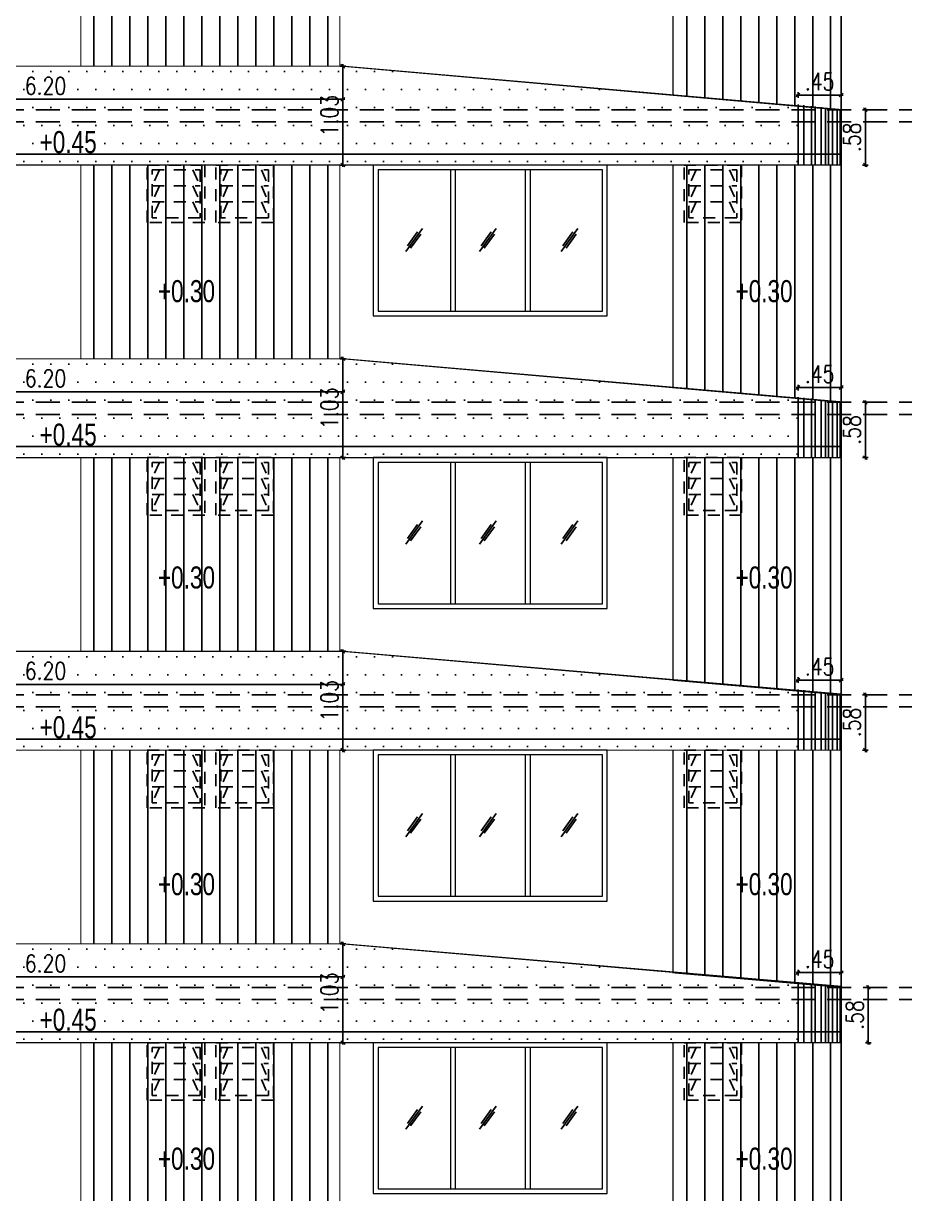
# Model space of a CAD drawing. Header units: inches. Extents: x 14235 to 14499, y 0 to 2549.
# Drawn here: x 14384.69 to 14393.88, y 2422.3 to 2434.5 of the extents above; entities that cross this region are included whole.
import ezdxf
from ezdxf.enums import TextEntityAlignment as Align

# ---------------------------------------------------------------- set-up
doc = ezdxf.new("R2010")
doc.units = ezdxf.units.IN
doc.header["$LTSCALE"] = 0.25
doc.header["$MEASUREMENT"] = 0
doc.header["$PDMODE"] = 35
doc.linetypes.add('1', pattern=[0])
doc.linetypes.add('DASHEDX2', pattern=[1.5, 1, -0.5])
for name, color, linetype in [('ELE.PROJ.', 1, 'Continuous'), ('GLASS WINDOW', 251, '1'), ('hatch', 251, 'Continuous'), ('proj-internal', 1, 'DASHEDX2'), ('wall', 7, 'Continuous'), ('WORK TEX', 6, 'Continuous'), ('WORKING DIM', 7, 'Continuous')]:
    doc.layers.add(name, color=color, linetype=linetype)
doc.layers.add('WINDOW', color=106, linetype='Continuous', lineweight=13)
doc.styles.add('ARL', font='swisscl_0.ttf')
doc.styles.add('romans', font='romans.shx', dxfattribs={"width": 0.8})
doc.dimstyles.new('121', dxfattribs={"dimscale": 0.1, "dimtxt": 1.8, "dimasz": 0.2, "dimexe": 0.03125, "dimexo": 0.25, "dimgap": 0.5, "dimtad": 1, "dimzin": 4, "dimdsep": 46, "dimtxsty": 'romans', "dimblk1": 'MINITICK', "dimblk2": 'MINITICK', "dimsah": 1, "dimcen": 1, "dimse1": 1, "dimse2": 1, "dimclrd": 252, "dimclre": 256, "dimclrt": 7, "dimadec": 3, "dimazin": 0, "dimtfac": 0.8, "dimtix": 1, "dimtmove": 2, "dimatfit": 3, "dimfxl": 0, "dimtolj": 1, "dimtzin": 3, "dimarcsym": 0})

# ---------------------------------------------------------------- blocks, each defined once
blk = doc.blocks.new('MINITICK')
at = {"color": 7}
for p, q in [((1, 1), (-1, -1)), ((-1, 0), (1, 0)), ((0, -1.5), (0, 1.5))]:
    blk.add_line(p, q, dxfattribs=at)
blk = doc.blocks.new('*D1293')
at = {"layer": 'Defpoints', "color": 0, "transparency": 16777216}
for p in [(14381.82043203627, 2424.906444487542), (14388.02043203627, 2424.906444487542), (14388.02043203627, 2424.561385854352)]:
    blk.add_point(p, dxfattribs=at)
at = {"layer": 'WORKING DIM', "color": 252, "lineweight": -2, "transparency": 16777216}
blk.add_line((14381.84043203627, 2424.561385854352), (14388.00043203627, 2424.561385854352), dxfattribs=at)
at = {"layer": 'WORKING DIM', "color": 252, "lineweight": -2, "transparency": 16777216, "xscale": 0.02, "yscale": 0.02, "zscale": 0.02, "rotation": 180}
blk.add_blockref('MINITICK', (14381.82043203627, 2424.561385854352), dxfattribs=at)
at = {"layer": 'WORKING DIM', "color": 252, "lineweight": -2, "transparency": 16777216, "xscale": 0.02, "yscale": 0.02, "zscale": 0.02}
blk.add_blockref('MINITICK', (14388.02043203627, 2424.561385854352), dxfattribs=at)
at = {"layer": 'WORKING DIM', "color": 7, "transparency": 16777216, "insert": (14384.92043203627, 2424.701385854352), "char_height": 0.18, "attachment_point": 5, "style": 'romans'}
blk.add_mtext('\\A1;6.20', dxfattribs=at)
blk = doc.blocks.new('*D1296')
at = {"layer": 'Defpoints', "color": 0, "transparency": 16777216}
for p in [(14388.02043203627, 2424.906444487542), (14388.02043203627, 2423.875732442009), (14388.02043203627, 2423.875732442009)]:
    blk.add_point(p, dxfattribs=at)
at = {"layer": 'WORKING DIM', "color": 252, "lineweight": -2, "transparency": 16777216}
blk.add_line((14388.02043203627, 2424.886444487542), (14388.02043203627, 2423.895732442009), dxfattribs=at)
at = {"layer": 'WORKING DIM', "color": 252, "lineweight": -2, "transparency": 16777216, "xscale": 0.02, "yscale": 0.02, "zscale": 0.02}
for p, rotation in [((14388.02043203627, 2424.906444487542), 90), ((14388.02043203627, 2423.875732442009), 270)]:
    blk.add_blockref('MINITICK', p, dxfattribs=dict(at, rotation=rotation))
at = {"layer": 'WORKING DIM', "color": 7, "transparency": 16777216, "insert": (14387.88043203627, 2424.391088464778), "char_height": 0.18, "attachment_point": 5, "rotation": 90, "style": 'romans'}
blk.add_mtext('\\A1;1.03', dxfattribs=at)
blk = doc.blocks.new('*D1297')
at = {"layer": 'Defpoints', "color": 0, "transparency": 16777216}
for p in [(14393.21524910649, 2424.45276496232), (14393.2152491066, 2423.875732442009), (14393.49753053394, 2423.875732442009)]:
    blk.add_point(p, dxfattribs=at)
at = {"layer": 'WORKING DIM', "color": 252, "lineweight": -2, "transparency": 16777216}
blk.add_line((14393.49753053394, 2424.43276496232), (14393.49753053394, 2423.895732442009), dxfattribs=at)
at = {"layer": 'WORKING DIM', "color": 252, "lineweight": -2, "transparency": 16777216, "xscale": 0.02, "yscale": 0.02, "zscale": 0.02}
for p, rotation in [((14393.49753053394, 2424.45276496232), 90), ((14393.49753053394, 2423.875732442009), 270)]:
    blk.add_blockref('MINITICK', p, dxfattribs=dict(at, rotation=rotation))
at = {"layer": 'WORKING DIM', "color": 7, "transparency": 16777216, "insert": (14393.35753053395, 2424.164248702167), "char_height": 0.18, "attachment_point": 5, "rotation": 90, "style": 'romans'}
blk.add_mtext('\\A1;.58', dxfattribs=at)
blk = doc.blocks.new('*D1288')
at = {"layer": 'Defpoints', "color": 0, "transparency": 16777216}
for p in [(14393.21524910649, 2424.605912536689), (14392.76524910653, 2424.021313026552), (14393.21524910649, 2424.021313026552)]:
    blk.add_point(p, dxfattribs=at)
at = {"layer": 'WORKING DIM', "color": 252, "lineweight": -2, "transparency": 16777216}
blk.add_line((14392.78524910654, 2424.605912536689), (14393.19524910649, 2424.605912536689), dxfattribs=at)
at = {"layer": 'WORKING DIM', "color": 252, "lineweight": -2, "transparency": 16777216, "xscale": 0.02, "yscale": 0.02, "zscale": 0.02, "rotation": 180}
blk.add_blockref('MINITICK', (14392.76524910653, 2424.605912536689), dxfattribs=at)
at = {"layer": 'WORKING DIM', "color": 252, "lineweight": -2, "transparency": 16777216, "xscale": 0.02, "yscale": 0.02, "zscale": 0.02}
blk.add_blockref('MINITICK', (14393.21524910649, 2424.605912536689), dxfattribs=at)
at = {"layer": 'WORKING DIM', "color": 7, "transparency": 16777216, "insert": (14392.99024910651, 2424.745912536689), "char_height": 0.18, "attachment_point": 5, "style": 'romans'}
blk.add_mtext('\\A1;.45', dxfattribs=at)
blk = doc.blocks.new('*D1305')
at = {"layer": 'Defpoints', "color": 0, "transparency": 16777216}
for p in [(14381.82043203627, 2427.95641196723), (14388.02043203627, 2427.95641196723), (14388.02043203627, 2427.611353334041)]:
    blk.add_point(p, dxfattribs=at)
at = {"layer": 'WORKING DIM', "color": 252, "lineweight": -2, "transparency": 16777216}
blk.add_line((14381.84043203627, 2427.611353334041), (14388.00043203627, 2427.611353334041), dxfattribs=at)
at = {"layer": 'WORKING DIM', "color": 252, "lineweight": -2, "transparency": 16777216, "xscale": 0.02, "yscale": 0.02, "zscale": 0.02, "rotation": 180}
blk.add_blockref('MINITICK', (14381.82043203627, 2427.611353334041), dxfattribs=at)
at = {"layer": 'WORKING DIM', "color": 252, "lineweight": -2, "transparency": 16777216, "xscale": 0.02, "yscale": 0.02, "zscale": 0.02}
blk.add_blockref('MINITICK', (14388.02043203627, 2427.611353334041), dxfattribs=at)
at = {"layer": 'WORKING DIM', "color": 7, "transparency": 16777216, "insert": (14384.92043203627, 2427.751353334041), "char_height": 0.18, "attachment_point": 5, "style": 'romans'}
blk.add_mtext('\\A1;6.20', dxfattribs=at)
blk = doc.blocks.new('*D1308')
at = {"layer": 'Defpoints', "color": 0, "transparency": 16777216}
for p in [(14388.02043203627, 2427.95641196723), (14388.02043203627, 2426.925699921698), (14388.02043203627, 2426.925699921698)]:
    blk.add_point(p, dxfattribs=at)
at = {"layer": 'WORKING DIM', "color": 252, "lineweight": -2, "transparency": 16777216}
blk.add_line((14388.02043203627, 2427.93641196723), (14388.02043203627, 2426.945699921698), dxfattribs=at)
at = {"layer": 'WORKING DIM', "color": 252, "lineweight": -2, "transparency": 16777216, "xscale": 0.02, "yscale": 0.02, "zscale": 0.02}
for p, rotation in [((14388.02043203627, 2427.95641196723), 90), ((14388.02043203627, 2426.925699921698), 270)]:
    blk.add_blockref('MINITICK', p, dxfattribs=dict(at, rotation=rotation))
at = {"layer": 'WORKING DIM', "color": 7, "transparency": 16777216, "insert": (14387.88043203627, 2427.441055944466), "char_height": 0.18, "attachment_point": 5, "rotation": 90, "style": 'romans'}
blk.add_mtext('\\A1;1.03', dxfattribs=at)
blk = doc.blocks.new('*D1309')
at = {"layer": 'Defpoints', "color": 0, "transparency": 16777216}
for p in [(14393.21524910649, 2427.502732442008), (14393.2152491066, 2426.925699921698), (14393.46753053394, 2426.925699921698)]:
    blk.add_point(p, dxfattribs=at)
at = {"layer": 'WORKING DIM', "color": 252, "lineweight": -2, "transparency": 16777216}
blk.add_line((14393.46753053394, 2427.482732442008), (14393.46753053394, 2426.945699921698), dxfattribs=at)
at = {"layer": 'WORKING DIM', "color": 252, "lineweight": -2, "transparency": 16777216, "xscale": 0.02, "yscale": 0.02, "zscale": 0.02}
for p, rotation in [((14393.46753053394, 2427.502732442008), 90), ((14393.46753053394, 2426.925699921698), 270)]:
    blk.add_blockref('MINITICK', p, dxfattribs=dict(at, rotation=rotation))
at = {"layer": 'WORKING DIM', "color": 7, "transparency": 16777216, "insert": (14393.32753053394, 2427.214216181855), "char_height": 0.18, "attachment_point": 5, "rotation": 90, "style": 'romans'}
blk.add_mtext('\\A1;.58', dxfattribs=at)
blk = doc.blocks.new('*D1300')
at = {"layer": 'Defpoints', "color": 0, "transparency": 16777216}
for p in [(14393.21524910649, 2427.655880016377), (14392.76524910653, 2427.07128050624), (14393.21524910649, 2427.07128050624)]:
    blk.add_point(p, dxfattribs=at)
at = {"layer": 'WORKING DIM', "color": 252, "lineweight": -2, "transparency": 16777216}
blk.add_line((14392.78524910654, 2427.655880016377), (14393.19524910649, 2427.655880016377), dxfattribs=at)
at = {"layer": 'WORKING DIM', "color": 252, "lineweight": -2, "transparency": 16777216, "xscale": 0.02, "yscale": 0.02, "zscale": 0.02, "rotation": 180}
blk.add_blockref('MINITICK', (14392.76524910653, 2427.655880016377), dxfattribs=at)
at = {"layer": 'WORKING DIM', "color": 252, "lineweight": -2, "transparency": 16777216, "xscale": 0.02, "yscale": 0.02, "zscale": 0.02}
blk.add_blockref('MINITICK', (14393.21524910649, 2427.655880016377), dxfattribs=at)
at = {"layer": 'WORKING DIM', "color": 7, "transparency": 16777216, "insert": (14392.99024910651, 2427.795880016377), "char_height": 0.18, "attachment_point": 5, "style": 'romans'}
blk.add_mtext('\\A1;.45', dxfattribs=at)
blk = doc.blocks.new('*D1317')
at = {"layer": 'Defpoints', "color": 0, "transparency": 16777216}
for p in [(14381.82043203627, 2431.00641196723), (14388.02043203627, 2431.00641196723), (14388.02043203627, 2430.66135333404)]:
    blk.add_point(p, dxfattribs=at)
at = {"layer": 'WORKING DIM', "color": 252, "lineweight": -2, "transparency": 16777216}
blk.add_line((14381.84043203627, 2430.66135333404), (14388.00043203627, 2430.66135333404), dxfattribs=at)
at = {"layer": 'WORKING DIM', "color": 252, "lineweight": -2, "transparency": 16777216, "xscale": 0.02, "yscale": 0.02, "zscale": 0.02, "rotation": 180}
blk.add_blockref('MINITICK', (14381.82043203627, 2430.66135333404), dxfattribs=at)
at = {"layer": 'WORKING DIM', "color": 252, "lineweight": -2, "transparency": 16777216, "xscale": 0.02, "yscale": 0.02, "zscale": 0.02}
blk.add_blockref('MINITICK', (14388.02043203627, 2430.66135333404), dxfattribs=at)
at = {"layer": 'WORKING DIM', "color": 7, "transparency": 16777216, "insert": (14384.92043203627, 2430.80135333404), "char_height": 0.18, "attachment_point": 5, "style": 'romans'}
blk.add_mtext('\\A1;6.20', dxfattribs=at)
blk = doc.blocks.new('*D1320')
at = {"layer": 'Defpoints', "color": 0, "transparency": 16777216}
for p in [(14388.02043203627, 2431.00641196723), (14388.02043203627, 2429.975699921697), (14388.02043203627, 2429.975699921697)]:
    blk.add_point(p, dxfattribs=at)
at = {"layer": 'WORKING DIM', "color": 252, "lineweight": -2, "transparency": 16777216}
blk.add_line((14388.02043203627, 2430.98641196723), (14388.02043203627, 2429.995699921697), dxfattribs=at)
at = {"layer": 'WORKING DIM', "color": 252, "lineweight": -2, "transparency": 16777216, "xscale": 0.02, "yscale": 0.02, "zscale": 0.02}
for p, rotation in [((14388.02043203627, 2431.00641196723), 90), ((14388.02043203627, 2429.975699921697), 270)]:
    blk.add_blockref('MINITICK', p, dxfattribs=dict(at, rotation=rotation))
at = {"layer": 'WORKING DIM', "color": 7, "transparency": 16777216, "insert": (14387.88043203627, 2430.491055944466), "char_height": 0.18, "attachment_point": 5, "rotation": 90, "style": 'romans'}
blk.add_mtext('\\A1;1.03', dxfattribs=at)
blk = doc.blocks.new('*D1321')
at = {"layer": 'Defpoints', "color": 0, "transparency": 16777216}
for p in [(14393.21524910649, 2430.552732442007), (14393.2152491066, 2429.975699921697), (14393.46753053394, 2429.975699921697)]:
    blk.add_point(p, dxfattribs=at)
at = {"layer": 'WORKING DIM', "color": 252, "lineweight": -2, "transparency": 16777216}
blk.add_line((14393.46753053394, 2430.532732442007), (14393.46753053394, 2429.995699921697), dxfattribs=at)
at = {"layer": 'WORKING DIM', "color": 252, "lineweight": -2, "transparency": 16777216, "xscale": 0.02, "yscale": 0.02, "zscale": 0.02}
for p, rotation in [((14393.46753053394, 2430.552732442007), 90), ((14393.46753053394, 2429.975699921697), 270)]:
    blk.add_blockref('MINITICK', p, dxfattribs=dict(at, rotation=rotation))
at = {"layer": 'WORKING DIM', "color": 7, "transparency": 16777216, "insert": (14393.32753053394, 2430.264216181854), "char_height": 0.18, "attachment_point": 5, "rotation": 90, "style": 'romans'}
blk.add_mtext('\\A1;.58', dxfattribs=at)
blk = doc.blocks.new('*D1312')
at = {"layer": 'Defpoints', "color": 0, "transparency": 16777216}
for p in [(14393.21524910649, 2430.705880016376), (14392.76524910653, 2430.121280506239), (14393.21524910649, 2430.121280506239)]:
    blk.add_point(p, dxfattribs=at)
at = {"layer": 'WORKING DIM', "color": 252, "lineweight": -2, "transparency": 16777216}
blk.add_line((14392.78524910654, 2430.705880016376), (14393.19524910649, 2430.705880016376), dxfattribs=at)
at = {"layer": 'WORKING DIM', "color": 252, "lineweight": -2, "transparency": 16777216, "xscale": 0.02, "yscale": 0.02, "zscale": 0.02, "rotation": 180}
blk.add_blockref('MINITICK', (14392.76524910653, 2430.705880016376), dxfattribs=at)
at = {"layer": 'WORKING DIM', "color": 252, "lineweight": -2, "transparency": 16777216, "xscale": 0.02, "yscale": 0.02, "zscale": 0.02}
blk.add_blockref('MINITICK', (14393.21524910649, 2430.705880016376), dxfattribs=at)
at = {"layer": 'WORKING DIM', "color": 7, "transparency": 16777216, "insert": (14392.99024910651, 2430.845880016376), "char_height": 0.18, "attachment_point": 5, "style": 'romans'}
blk.add_mtext('\\A1;.45', dxfattribs=at)
blk = doc.blocks.new('*D1329')
at = {"layer": 'Defpoints', "color": 0, "transparency": 16777216}
for p in [(14381.82043203627, 2434.056411967229), (14388.02043203627, 2434.056411967229), (14388.02043203627, 2433.711353334039)]:
    blk.add_point(p, dxfattribs=at)
at = {"layer": 'WORKING DIM', "color": 252, "lineweight": -2, "transparency": 16777216}
blk.add_line((14381.84043203627, 2433.711353334039), (14388.00043203627, 2433.711353334039), dxfattribs=at)
at = {"layer": 'WORKING DIM', "color": 252, "lineweight": -2, "transparency": 16777216, "xscale": 0.02, "yscale": 0.02, "zscale": 0.02, "rotation": 180}
blk.add_blockref('MINITICK', (14381.82043203627, 2433.711353334039), dxfattribs=at)
at = {"layer": 'WORKING DIM', "color": 252, "lineweight": -2, "transparency": 16777216, "xscale": 0.02, "yscale": 0.02, "zscale": 0.02}
blk.add_blockref('MINITICK', (14388.02043203627, 2433.711353334039), dxfattribs=at)
at = {"layer": 'WORKING DIM', "color": 7, "transparency": 16777216, "insert": (14384.92043203627, 2433.851353334039), "char_height": 0.18, "attachment_point": 5, "style": 'romans'}
blk.add_mtext('\\A1;6.20', dxfattribs=at)
blk = doc.blocks.new('*D1332')
at = {"layer": 'Defpoints', "color": 0, "transparency": 16777216}
for p in [(14388.02043203627, 2434.056411967229), (14388.02043203627, 2433.025699921696), (14388.02043203627, 2433.025699921696)]:
    blk.add_point(p, dxfattribs=at)
at = {"layer": 'WORKING DIM', "color": 252, "lineweight": -2, "transparency": 16777216}
blk.add_line((14388.02043203627, 2434.036411967229), (14388.02043203627, 2433.045699921696), dxfattribs=at)
at = {"layer": 'WORKING DIM', "color": 252, "lineweight": -2, "transparency": 16777216, "xscale": 0.02, "yscale": 0.02, "zscale": 0.02}
for p, rotation in [((14388.02043203627, 2434.056411967229), 90), ((14388.02043203627, 2433.025699921696), 270)]:
    blk.add_blockref('MINITICK', p, dxfattribs=dict(at, rotation=rotation))
at = {"layer": 'WORKING DIM', "color": 7, "transparency": 16777216, "insert": (14387.88043203627, 2433.541055944465), "char_height": 0.18, "attachment_point": 5, "rotation": 90, "style": 'romans'}
blk.add_mtext('\\A1;1.03', dxfattribs=at)
blk = doc.blocks.new('*D1333')
at = {"layer": 'Defpoints', "color": 0, "transparency": 16777216}
for p in [(14393.21524910649, 2433.602732442007), (14393.2152491066, 2433.025699921696), (14393.46753053394, 2433.025699921696)]:
    blk.add_point(p, dxfattribs=at)
at = {"layer": 'WORKING DIM', "color": 252, "lineweight": -2, "transparency": 16777216}
blk.add_line((14393.46753053394, 2433.582732442007), (14393.46753053394, 2433.045699921696), dxfattribs=at)
at = {"layer": 'WORKING DIM', "color": 252, "lineweight": -2, "transparency": 16777216, "xscale": 0.02, "yscale": 0.02, "zscale": 0.02}
for p, rotation in [((14393.46753053394, 2433.602732442007), 90), ((14393.46753053394, 2433.025699921696), 270)]:
    blk.add_blockref('MINITICK', p, dxfattribs=dict(at, rotation=rotation))
at = {"layer": 'WORKING DIM', "color": 7, "transparency": 16777216, "insert": (14393.32753053394, 2433.314216181854), "char_height": 0.18, "attachment_point": 5, "rotation": 90, "style": 'romans'}
blk.add_mtext('\\A1;.58', dxfattribs=at)
blk = doc.blocks.new('*D1324')
at = {"layer": 'Defpoints', "color": 0, "transparency": 16777216}
for p in [(14393.21524910649, 2433.755880016376), (14392.76524910653, 2433.171280506238), (14393.21524910649, 2433.171280506238)]:
    blk.add_point(p, dxfattribs=at)
at = {"layer": 'WORKING DIM', "color": 252, "lineweight": -2, "transparency": 16777216}
blk.add_line((14392.78524910654, 2433.755880016376), (14393.19524910649, 2433.755880016376), dxfattribs=at)
at = {"layer": 'WORKING DIM', "color": 252, "lineweight": -2, "transparency": 16777216, "xscale": 0.02, "yscale": 0.02, "zscale": 0.02, "rotation": 180}
blk.add_blockref('MINITICK', (14392.76524910653, 2433.755880016376), dxfattribs=at)
at = {"layer": 'WORKING DIM', "color": 252, "lineweight": -2, "transparency": 16777216, "xscale": 0.02, "yscale": 0.02, "zscale": 0.02}
blk.add_blockref('MINITICK', (14393.21524910649, 2433.755880016376), dxfattribs=at)
at = {"layer": 'WORKING DIM', "color": 7, "transparency": 16777216, "insert": (14392.99024910651, 2433.895880016375), "char_height": 0.18, "attachment_point": 5, "style": 'romans'}
blk.add_mtext('\\A1;.45', dxfattribs=at)

msp = doc.modelspace()

# ---------------------------------------------------------------- hatches: boundary and pattern name
at = {"layer": 'hatch'}
h = msp.add_hatch(dxfattribs=at)
h.set_pattern_fill('ANSI31', color=36, scale=1.5, angle=45)
h.set_pattern_definition([(90, (-58.26303691408611, -27.86233376122436), (-0.1875, 2.775557561562891e-17), [])])
h.paths.add_polyline_path([(14387.98933447382, 2436.075699921696), (14385.28841984036, 2436.075699921696), (14385.28841984036, 2434.056411967229), (14387.98933447382, 2434.056411967229)])
h = msp.add_hatch(dxfattribs=at)
h.set_pattern_fill('ANSI31', color=36, scale=1.5, angle=45)
h.set_pattern_definition([(90, (-160.6447730900582, -27.86233376122436), (-0.1875, 2.775557561562891e-17), [])])
h.paths.add_polyline_path([(14393.21524910649, 2436.075699921696), (14391.46220032646, 2436.075699921696), (14391.46220032646, 2433.754920603145), (14393.21524910649, 2433.602732442007)])
at = {"layer": 'hatch', "true_color": 0xc7b399}
h = msp.add_hatch(dxfattribs=at)
h.set_pattern_fill('DOTS', color=253, scale=3)
h.set_pattern_definition([(0, (-42.02475947637686, 15.24999999999818), (0.09375, 0.1875), [0, -0.1875])])
h.paths.add_polyline_path([(14392.76524910653, 2433.025699921696), (14392.76524910653, 2433.642032341035), (14388.02043203627, 2434.056411967229), (14381.82043203627, 2434.056411967229), (14381.82043203627, 2433.025699921696)])
at = {"layer": 'hatch'}
h = msp.add_hatch(dxfattribs=at)
h.set_pattern_fill('ANSI31', color=36, scale=1.5, angle=45)
h.set_pattern_definition([(90, (-58.26303691408611, -30.91233376122364), (-0.1875, 2.775557561562891e-17), [])])
h.paths.add_polyline_path([(14387.98933447382, 2433.025699921696), (14385.28841984036, 2433.025699921696), (14385.28841984036, 2431.00641196723), (14387.98933447382, 2431.00641196723)])
h = msp.add_hatch(dxfattribs=at)
h.set_pattern_fill('ANSI31', color=36, scale=1.5, angle=45)
h.set_pattern_definition([(90, (-160.6447730900582, -30.91233376122364), (-0.1875, 2.775557561562891e-17), [])])
h.paths.add_polyline_path([(14393.21524910649, 2433.025699921696), (14391.46220032646, 2433.025699921696), (14391.46220032646, 2430.704920603146), (14393.21524910649, 2430.552732442007)])
at = {"layer": 'hatch', "true_color": 0xc7b399}
h = msp.add_hatch(dxfattribs=at)
h.set_pattern_fill('DOTS', color=253, scale=3)
h.set_pattern_definition([(0, (-42.02475947637686, 12.19999999999891), (0.09375, 0.1875), [0, -0.1875])])
h.paths.add_polyline_path([(14392.76524910653, 2429.975699921697), (14392.76524910653, 2430.592032341036), (14388.02043203627, 2431.00641196723), (14381.82043203627, 2431.00641196723), (14381.82043203627, 2429.975699921697)])
at = {"layer": 'hatch'}
h = msp.add_hatch(dxfattribs=at)
h.set_pattern_fill('ANSI31', color=36, scale=1.5, angle=45)
h.set_pattern_definition([(90, (-58.26303691408611, -33.96233376122291), (-0.1875, 2.775557561562891e-17), [])])
h.paths.add_polyline_path([(14387.98933447382, 2429.975699921697), (14385.28841984036, 2429.975699921697), (14385.28841984036, 2427.95641196723), (14387.98933447382, 2427.95641196723)])
h = msp.add_hatch(dxfattribs=at)
h.set_pattern_fill('ANSI31', color=36, scale=1.5, angle=45)
h.set_pattern_definition([(90, (-160.6447730900582, -33.96233376122291), (-0.1875, 2.775557561562891e-17), [])])
h.paths.add_polyline_path([(14393.21524910649, 2429.975699921697), (14391.46220032646, 2429.975699921697), (14391.46220032646, 2427.654920603147), (14393.21524910649, 2427.502732442008)])
at = {"layer": 'hatch', "true_color": 0xc7b399}
h = msp.add_hatch(dxfattribs=at)
h.set_pattern_fill('DOTS', color=253, scale=3)
h.set_pattern_definition([(0, (-42.02475947637686, 9.149999999999636), (0.09375, 0.1875), [0, -0.1875])])
h.paths.add_polyline_path([(14392.76524910653, 2426.925699921698), (14392.76524910653, 2427.542032341036), (14388.02043203627, 2427.95641196723), (14381.82043203627, 2427.95641196723), (14381.82043203627, 2426.925699921698)])
at = {"layer": 'hatch'}
h = msp.add_hatch(dxfattribs=at)
h.set_pattern_fill('ANSI31', color=36, scale=1.5, angle=45)
h.set_pattern_definition([(90, (-58.26303691408611, -37.01230124091126), (-0.1875, 2.775557561562891e-17), [])])
h.paths.add_polyline_path([(14387.98933447382, 2426.925732442009), (14385.28841984036, 2426.925732442009), (14385.28841984036, 2424.906444487542), (14387.98933447382, 2424.906444487542)])
h = msp.add_hatch(dxfattribs=at)
h.set_pattern_fill('ANSI31', color=36, scale=1.5, angle=45)
h.set_pattern_definition([(90, (-160.6447730900582, -37.01230124091126), (-0.1875, 2.775557561562891e-17), [])])
h.paths.add_polyline_path([(14393.21524910649, 2426.925732442009), (14391.46220032646, 2426.925732442009), (14391.46220032646, 2424.604953123458), (14393.21524910649, 2424.45276496232)])
at = {"layer": 'hatch', "true_color": 0xc7b399}
h = msp.add_hatch(dxfattribs=at)
h.set_pattern_fill('DOTS', color=253, scale=3)
h.set_pattern_definition([(0, (-42.02475947637686, 6.100032520311288), (0.09375, 0.1875), [0, -0.1875])])
h.paths.add_polyline_path([(14392.76524910653, 2423.875732442009), (14392.76524910653, 2424.492064861348), (14388.02043203627, 2424.906444487542), (14381.82043203627, 2424.906444487542), (14381.82043203627, 2423.875732442009)])
at = {"layer": 'hatch'}
h = msp.add_hatch(dxfattribs=at)
h.set_pattern_fill('ANSI31', color=36, scale=1.5, angle=45)
h.set_pattern_definition([(90, (-58.26303691408611, -40.06233376122327), (-0.1875, 2.775557561562891e-17), [])])
h.paths.add_polyline_path([(14387.98933447382, 2423.875699921697), (14385.28841984036, 2423.875699921697), (14385.28841984036, 2421.85641196723), (14387.98933447382, 2421.85641196723)])
h = msp.add_hatch(dxfattribs=at)
h.set_pattern_fill('ANSI31', color=36, scale=1.5, angle=45)
h.set_pattern_definition([(90, (-160.6447730900582, -40.06233376122327), (-0.1875, 2.775557561562891e-17), [])])
h.paths.add_polyline_path([(14393.21524910649, 2423.875699921697), (14391.46220032646, 2423.875699921697), (14391.46220032646, 2421.554920603146), (14393.21524910649, 2421.402732442008)])

# ---------------------------------------------------------------- linework, layer by layer
at = {"layer": 'ELE.PROJ.', "color": 8}
for p, q in [((14392.76524910653, 2433.657399108686), (14392.76524910653, 2433.025699921696)), ((14392.82593497351, 2433.650026899659), (14392.82593497351, 2433.025699921696)), ((14392.90401874864, 2433.640541166977), (14392.90401874864, 2433.025699921696)), ((14392.94396809439, 2433.635688061271), (14392.94396809439, 2433.025699921696)), ((14393.00490079212, 2433.628285866869), (14393.00490079212, 2433.025699921696)), ((14393.05105757559, 2433.62267867244), (14393.05105757559, 2433.025699921696)), ((14393.08458878551, 2433.618605251382), (14393.08458878551, 2433.025699921696)), ((14393.12569628792, 2433.613611451081), (14393.12569628792, 2433.025699921696)), ((14393.17435064105, 2433.607700848179), (14393.17435064105, 2433.025699921696)), ((14393.20318686086, 2433.604197781484), (14393.20318686086, 2433.025699921696)), ((14392.76524910653, 2430.607399108687), (14392.76524910653, 2429.975699921697)), ((14392.82593497351, 2430.600026899659), (14392.82593497351, 2429.975699921697)), ((14392.90401874864, 2430.590541166977), (14392.90401874864, 2429.975699921697)), ((14392.94396809439, 2430.585688061272), (14392.94396809439, 2429.975699921697)), ((14393.00490079212, 2430.57828586687), (14393.00490079212, 2429.975699921697)), ((14393.05105757559, 2430.572678672441), (14393.05105757559, 2429.975699921697)), ((14393.08458878551, 2430.568605251383), (14393.08458878551, 2429.975699921697)), ((14393.12569628792, 2430.563611451082), (14393.12569628792, 2429.975699921697)), ((14393.17435064105, 2430.55770084818), (14393.17435064105, 2429.975699921697)), ((14393.20318686086, 2430.554197781485), (14393.20318686086, 2429.975699921697)), ((14392.76524910653, 2427.557399108688), (14392.76524910653, 2426.925699921698)), ((14392.82593497351, 2427.55002689966), (14392.82593497351, 2426.925699921698)), ((14392.90401874864, 2427.540541166978), (14392.90401874864, 2426.925699921698)), ((14392.94396809439, 2427.535688061273), (14392.94396809439, 2426.925699921698)), ((14393.00490079212, 2427.528285866871), (14393.00490079212, 2426.925699921698)), ((14393.05105757559, 2427.522678672442), (14393.05105757559, 2426.925699921698)), ((14393.08458878551, 2427.518605251384), (14393.08458878551, 2426.925699921698)), ((14393.12569628792, 2427.513611451082), (14393.12569628792, 2426.925699921698)), ((14393.17435064105, 2427.50770084818), (14393.17435064105, 2426.925699921698)), ((14393.20318686086, 2427.504197781485), (14393.20318686086, 2426.925699921698)), ((14392.76524910653, 2424.507431628999), (14392.76524910653, 2423.875732442009)), ((14392.82593497351, 2424.500059419972), (14392.82593497351, 2423.875732442009)), ((14392.90401874864, 2424.49057368729), (14392.90401874864, 2423.875732442009)), ((14392.94396809439, 2424.485720581584), (14392.94396809439, 2423.875732442009)), ((14393.00490079212, 2424.478318387182), (14393.00490079212, 2423.875732442009)), ((14393.05105757559, 2424.472711192753), (14393.05105757559, 2423.875732442009)), ((14393.08458878551, 2424.468637771695), (14393.08458878551, 2423.875732442009)), ((14393.12569628792, 2424.463643971394), (14393.12569628792, 2423.875732442009)), ((14393.17435064105, 2424.457733368492), (14393.17435064105, 2423.875732442009)), ((14393.20318686086, 2424.454230301797), (14393.20318686086, 2423.875732442009))]:
    msp.add_line(p, q, dxfattribs=at)
at = {"layer": 'ELE.PROJ.'}
for p, q in [((14381.82043203627, 2433.140699921696), (14393.21524910658, 2433.140699921696)), ((14381.82043203627, 2430.090699921697), (14393.21524910658, 2430.090699921697)), ((14381.82043203627, 2427.040699921698), (14393.21524910658, 2427.040699921698)), ((14381.82043203627, 2423.990732442009), (14393.21524910658, 2423.990732442009))]:
    msp.add_line(p, q, dxfattribs=at)
at = {"layer": 'ELE.PROJ.', "color": 36, "const_width": 0.012}
for points in [[(14385.28841984036, 2434.056411967229), (14387.98933447382, 2434.056411967229), (14387.98933447382, 2436.075699921696), (14385.28841984036, 2436.075699921696)], [(14385.28841984036, 2431.00641196723), (14387.98933447382, 2431.00641196723), (14387.98933447382, 2433.025699921696), (14385.28841984036, 2433.025699921696)], [(14385.28841984036, 2427.95641196723), (14387.98933447382, 2427.95641196723), (14387.98933447382, 2429.975699921697), (14385.28841984036, 2429.975699921697)], [(14385.28841984036, 2424.906444487542), (14387.98933447382, 2424.906444487542), (14387.98933447382, 2426.925732442009), (14385.28841984036, 2426.925732442009)], [(14385.28841984036, 2421.85641196723), (14387.98933447382, 2421.85641196723), (14387.98933447382, 2423.875699921697), (14385.28841984036, 2423.875699921697)]]:
    msp.add_lwpolyline(points, close=True, dxfattribs=at)
for points in [[(14391.46220032646, 2433.754920603145), (14391.46220032646, 2436.075699921696), (14393.21524910649, 2436.075699921696), (14393.21524910649, 2433.602732442007), (14391.46220032646, 2433.754920603145)], [(14391.46220032646, 2430.704920603146), (14391.46220032646, 2433.025699921696), (14393.21524910649, 2433.025699921696), (14393.21524910649, 2430.552732442007), (14391.46220032646, 2430.704920603146)], [(14391.46220032646, 2427.654920603147), (14391.46220032646, 2429.975699921697), (14393.21524910649, 2429.975699921697), (14393.21524910649, 2427.502732442008), (14391.46220032646, 2427.654920603147)], [(14391.46220032646, 2424.604953123458), (14391.46220032646, 2426.925732442009), (14393.21524910649, 2426.925732442009), (14393.21524910649, 2424.45276496232), (14391.46220032646, 2424.604953123458)], [(14391.46220032646, 2421.554920603146), (14391.46220032646, 2423.875699921697), (14393.21524910649, 2423.875699921697), (14393.21524910649, 2421.402732442008), (14391.46220032646, 2421.554920603146)]]:
    msp.add_lwpolyline(points, dxfattribs=at)
at = {"layer": 'ELE.PROJ.', "const_width": 0.012}
for points in [[(14393.2152491066, 2433.025699921696), (14381.37043203631, 2433.025699921696), (14381.37043203631, 2434.056411967229), (14388.02043203627, 2434.056411967229), (14393.21524910649, 2433.602732442007)], [(14393.2152491066, 2429.975699921697), (14381.37043203631, 2429.975699921697), (14381.37043203631, 2431.00641196723), (14388.02043203627, 2431.00641196723), (14393.21524910649, 2430.552732442007)], [(14393.2152491066, 2426.925699921698), (14381.37043203631, 2426.925699921698), (14381.37043203631, 2427.95641196723), (14388.02043203627, 2427.95641196723), (14393.21524910649, 2427.502732442008)], [(14393.2152491066, 2423.875732442009), (14381.37043203631, 2423.875732442009), (14381.37043203631, 2424.906444487542), (14388.02043203627, 2424.906444487542), (14393.21524910649, 2424.45276496232)]]:
    msp.add_lwpolyline(points, close=True, dxfattribs=at)
at = {"layer": 'GLASS WINDOW', "color": 4, "ltscale": 200}
for p, q in [((14388.84974085397, 2432.365091342657), (14388.6760950236, 2432.123619652684)), ((14388.79916958496, 2432.329023469261), (14388.69419129096, 2432.183040775632)), ((14389.61788646454, 2432.365091342657), (14389.44424063418, 2432.123619652684)), ((14389.56731519554, 2432.329023469261), (14389.46233690154, 2432.183040775632)), ((14390.4693879706, 2432.365091342657), (14390.29574214024, 2432.123619652684)), ((14390.41881670159, 2432.329023469261), (14390.3138384076, 2432.183040775632)), ((14388.8316445866, 2432.305670219708), (14388.72666629261, 2432.15968752608)), ((14389.59979019718, 2432.305670219708), (14389.49481190319, 2432.15968752608)), ((14390.45129170324, 2432.305670219708), (14390.34631340924, 2432.15968752608)), ((14388.84974085397, 2429.315091342658), (14388.6760950236, 2429.073619652685)), ((14388.79916958496, 2429.27902346926), (14388.69419129096, 2429.133040775632)), ((14389.61788646454, 2429.315091342658), (14389.44424063418, 2429.073619652685)), ((14389.56731519554, 2429.27902346926), (14389.46233690154, 2429.133040775632)), ((14390.4693879706, 2429.315091342658), (14390.29574214024, 2429.073619652685)), ((14390.41881670159, 2429.27902346926), (14390.3138384076, 2429.133040775632)), ((14388.8316445866, 2429.255670219709), (14388.72666629261, 2429.109687526081)), ((14389.59979019718, 2429.255670219709), (14389.49481190319, 2429.109687526081)), ((14390.45129170324, 2429.255670219709), (14390.34631340924, 2429.109687526081)), ((14388.84974085397, 2426.265123862968), (14388.6760950236, 2426.023652172997)), ((14388.79916958496, 2426.229055989572), (14388.69419129096, 2426.083073295944)), ((14389.61788646454, 2426.265123862968), (14389.44424063418, 2426.023652172997)), ((14389.56731519554, 2426.229055989572), (14389.46233690154, 2426.083073295944)), ((14390.4693879706, 2426.265123862968), (14390.29574214024, 2426.023652172997)), ((14390.41881670159, 2426.229055989572), (14390.3138384076, 2426.083073295944)), ((14388.8316445866, 2426.205702740019), (14388.72666629261, 2426.059720046393)), ((14389.59979019718, 2426.205702740019), (14389.49481190319, 2426.059720046393)), ((14390.45129170324, 2426.205702740019), (14390.34631340924, 2426.059720046393)), ((14388.84974085397, 2423.215091342656), (14388.6760950236, 2422.973619652685)), ((14388.79916958496, 2423.17902346926), (14388.69419129096, 2423.033040775632)), ((14389.61788646454, 2423.215091342656), (14389.44424063418, 2422.973619652685)), ((14389.56731519554, 2423.17902346926), (14389.46233690154, 2423.033040775632)), ((14390.4693879706, 2423.215091342656), (14390.29574214024, 2422.973619652685)), ((14390.41881670159, 2423.17902346926), (14390.3138384076, 2423.033040775632)), ((14388.8316445866, 2423.155670219709), (14388.72666629261, 2423.009687526081)), ((14389.59979019718, 2423.155670219709), (14389.49481190319, 2423.009687526081)), ((14390.45129170324, 2423.155670219709), (14390.34631340924, 2423.009687526081))]:
    msp.add_line(p, q, dxfattribs=at)
at = {"layer": 'proj-internal', "color": 251}
for p, q in [((14381.82043203627, 2433.602732442007), (14407.31585885884, 2433.602732442007)), ((14381.82043203627, 2433.475699921697), (14407.31585885884, 2433.475699921697)), ((14381.82043203627, 2430.552732442007), (14407.31585885884, 2430.552732442007)), ((14381.82043203627, 2430.425699921698), (14407.31585885884, 2430.425699921698)), ((14381.82043203627, 2427.502732442008), (14407.31585885884, 2427.502732442008)), ((14381.82043203627, 2427.375699921697), (14407.31585885884, 2427.375699921697)), ((14381.82043203627, 2424.45276496232), (14407.31585885884, 2424.45276496232)), ((14381.82043203627, 2424.325732442008), (14407.31585885884, 2424.325732442008))]:
    msp.add_line(p, q, dxfattribs=at)
at = {"layer": 'proj-internal', "color": 251, "ltscale": 0.5}
for p, q in [((14386.03137715716, 2432.975699921697), (14386.53113325461, 2432.975699921697)), ((14386.03137715716, 2432.475699921697), (14386.03137715716, 2432.975699921697)), ((14386.10746203965, 2432.975699921697), (14386.03137715716, 2432.809033255031)), ((14386.455048372, 2432.975699921697), (14386.53113325461, 2432.809033255031)), ((14386.53113325461, 2432.975699921697), (14386.53113325461, 2432.475699921697)), ((14386.74637715713, 2432.975699921697), (14387.24613325458, 2432.975699921697)), ((14386.74637715713, 2432.475699921697), (14386.74637715713, 2432.975699921697)), ((14386.82246203973, 2432.975699921697), (14386.74637715713, 2432.809033255031)), ((14387.17004837209, 2432.975699921697), (14387.24613325458, 2432.809033255031)), ((14387.24613325458, 2432.975699921697), (14387.24613325458, 2432.475699921697)), ((14391.62652959473, 2432.975699921697), (14392.12628569229, 2432.975699921697)), ((14391.62652959473, 2432.475699921697), (14391.62652959473, 2432.975699921697)), ((14391.70261447734, 2432.975699921697), (14391.62652959473, 2432.809033255031)), ((14392.05020080969, 2432.975699921697), (14392.12628569229, 2432.809033255031)), ((14392.12628569229, 2432.975699921697), (14392.12628569229, 2432.475699921697)), ((14386.03137715716, 2432.809033255031), (14386.53113325461, 2432.809033255031)), ((14386.10746203965, 2432.809033255031), (14386.03137715716, 2432.642366588365)), ((14386.455048372, 2432.809033255031), (14386.53113325461, 2432.642366588365)), ((14386.74637715713, 2432.809033255031), (14387.24613325458, 2432.809033255031)), ((14386.82246203973, 2432.809033255031), (14386.74637715713, 2432.642366588365)), ((14387.17004837209, 2432.809033255031), (14387.24613325458, 2432.642366588365)), ((14391.62652959473, 2432.809033255031), (14392.12628569229, 2432.809033255031)), ((14391.70261447734, 2432.809033255031), (14391.62652959473, 2432.642366588365)), ((14392.05020080969, 2432.809033255031), (14392.12628569229, 2432.642366588365)), ((14386.03137715716, 2432.642366588365), (14386.53113325461, 2432.642366588365)), ((14386.10746203965, 2432.642366588365), (14386.03137715716, 2432.475699921699)), ((14386.455048372, 2432.642366588365), (14386.53113325461, 2432.475699921699)), ((14386.74637715713, 2432.642366588365), (14387.24613325458, 2432.642366588365)), ((14386.82246203973, 2432.642366588365), (14386.74637715713, 2432.475699921699)), ((14387.17004837209, 2432.642366588365), (14387.24613325458, 2432.475699921699)), ((14391.62652959473, 2432.642366588365), (14392.12628569229, 2432.642366588365)), ((14391.70261447734, 2432.642366588365), (14391.62652959473, 2432.475699921699)), ((14392.05020080969, 2432.642366588365), (14392.12628569229, 2432.475699921699)), ((14386.53113325461, 2432.475699921697), (14386.03137715716, 2432.475699921697)), ((14387.24613325458, 2432.475699921697), (14386.74637715713, 2432.475699921697)), ((14392.12628569229, 2432.475699921697), (14391.62652959473, 2432.475699921697)), ((14386.03137715716, 2429.925699921696), (14386.53113325461, 2429.925699921696)), ((14386.03137715716, 2429.425699921698), (14386.03137715716, 2429.925699921696)), ((14386.10746203965, 2429.925699921696), (14386.03137715716, 2429.759033255032)), ((14386.455048372, 2429.925699921696), (14386.53113325461, 2429.759033255032)), ((14386.53113325461, 2429.925699921696), (14386.53113325461, 2429.425699921698)), ((14386.74637715713, 2429.925699921696), (14387.24613325458, 2429.925699921696)), ((14386.74637715713, 2429.425699921698), (14386.74637715713, 2429.925699921696)), ((14386.82246203973, 2429.925699921696), (14386.74637715713, 2429.759033255032)), ((14387.17004837209, 2429.925699921696), (14387.24613325458, 2429.759033255032)), ((14387.24613325458, 2429.925699921696), (14387.24613325458, 2429.425699921698)), ((14391.62652959473, 2429.925699921696), (14392.12628569229, 2429.925699921696)), ((14391.62652959473, 2429.425699921698), (14391.62652959473, 2429.925699921696)), ((14391.70261447734, 2429.925699921696), (14391.62652959473, 2429.759033255032)), ((14392.05020080969, 2429.925699921696), (14392.12628569229, 2429.759033255032)), ((14392.12628569229, 2429.925699921696), (14392.12628569229, 2429.425699921698)), ((14386.03137715716, 2429.759033255032), (14386.53113325461, 2429.759033255032)), ((14386.10746203965, 2429.759033255032), (14386.03137715716, 2429.592366588364)), ((14386.455048372, 2429.759033255032), (14386.53113325461, 2429.592366588364)), ((14386.74637715713, 2429.759033255032), (14387.24613325458, 2429.759033255032)), ((14386.82246203973, 2429.759033255032), (14386.74637715713, 2429.592366588364)), ((14387.17004837209, 2429.759033255032), (14387.24613325458, 2429.592366588364)), ((14391.62652959473, 2429.759033255032), (14392.12628569229, 2429.759033255032)), ((14391.70261447734, 2429.759033255032), (14391.62652959473, 2429.592366588364)), ((14392.05020080969, 2429.759033255032), (14392.12628569229, 2429.592366588364)), ((14386.03137715716, 2429.592366588364), (14386.53113325461, 2429.592366588364)), ((14386.10746203965, 2429.592366588364), (14386.03137715716, 2429.4256999217)), ((14386.455048372, 2429.592366588364), (14386.53113325461, 2429.4256999217)), ((14386.74637715713, 2429.592366588364), (14387.24613325458, 2429.592366588364)), ((14386.82246203973, 2429.592366588364), (14386.74637715713, 2429.4256999217)), ((14387.17004837209, 2429.592366588364), (14387.24613325458, 2429.4256999217)), ((14391.62652959473, 2429.592366588364), (14392.12628569229, 2429.592366588364)), ((14391.70261447734, 2429.592366588364), (14391.62652959473, 2429.4256999217)), ((14392.05020080969, 2429.592366588364), (14392.12628569229, 2429.4256999217)), ((14386.53113325461, 2429.425699921698), (14386.03137715716, 2429.425699921698)), ((14387.24613325458, 2429.425699921698), (14386.74637715713, 2429.425699921698)), ((14392.12628569229, 2429.425699921698), (14391.62652959473, 2429.425699921698)), ((14386.03137715716, 2426.875732442008), (14386.53113325461, 2426.875732442008)), ((14386.03137715716, 2426.375732442008), (14386.03137715716, 2426.875732442008)), ((14386.10746203965, 2426.875732442008), (14386.03137715716, 2426.709065775342)), ((14386.455048372, 2426.875732442008), (14386.53113325461, 2426.709065775342)), ((14386.53113325461, 2426.875732442008), (14386.53113325461, 2426.375732442008)), ((14386.74637715713, 2426.875732442008), (14387.24613325458, 2426.875732442008)), ((14386.74637715713, 2426.375732442008), (14386.74637715713, 2426.875732442008)), ((14386.82246203973, 2426.875732442008), (14386.74637715713, 2426.709065775342)), ((14387.17004837209, 2426.875732442008), (14387.24613325458, 2426.709065775342)), ((14387.24613325458, 2426.875732442008), (14387.24613325458, 2426.375732442008)), ((14391.62652959473, 2426.875732442008), (14392.12628569229, 2426.875732442008)), ((14391.62652959473, 2426.375732442008), (14391.62652959473, 2426.875732442008)), ((14391.70261447734, 2426.875732442008), (14391.62652959473, 2426.709065775342)), ((14392.05020080969, 2426.875732442008), (14392.12628569229, 2426.709065775342)), ((14392.12628569229, 2426.875732442008), (14392.12628569229, 2426.375732442008)), ((14386.03137715716, 2426.709065775342), (14386.53113325461, 2426.709065775342)), ((14386.10746203965, 2426.709065775342), (14386.03137715716, 2426.542399108675)), ((14386.455048372, 2426.709065775342), (14386.53113325461, 2426.542399108675)), ((14386.74637715713, 2426.709065775342), (14387.24613325458, 2426.709065775342)), ((14386.82246203973, 2426.709065775342), (14386.74637715713, 2426.542399108675)), ((14387.17004837209, 2426.709065775342), (14387.24613325458, 2426.542399108675)), ((14391.62652959473, 2426.709065775342), (14392.12628569229, 2426.709065775342)), ((14391.70261447734, 2426.709065775342), (14391.62652959473, 2426.542399108675)), ((14392.05020080969, 2426.709065775342), (14392.12628569229, 2426.542399108675)), ((14386.03137715716, 2426.542399108675), (14386.53113325461, 2426.542399108675)), ((14386.10746203965, 2426.542399108675), (14386.03137715716, 2426.375732442009)), ((14386.455048372, 2426.542399108675), (14386.53113325461, 2426.375732442009)), ((14386.74637715713, 2426.542399108675), (14387.24613325458, 2426.542399108675)), ((14386.82246203973, 2426.542399108675), (14386.74637715713, 2426.375732442009)), ((14387.17004837209, 2426.542399108675), (14387.24613325458, 2426.375732442009)), ((14391.62652959473, 2426.542399108675), (14392.12628569229, 2426.542399108675)), ((14391.70261447734, 2426.542399108675), (14391.62652959473, 2426.375732442009)), ((14392.05020080969, 2426.542399108675), (14392.12628569229, 2426.375732442009)), ((14386.53113325461, 2426.375732442008), (14386.03137715716, 2426.375732442008)), ((14387.24613325458, 2426.375732442008), (14386.74637715713, 2426.375732442008)), ((14392.12628569229, 2426.375732442008), (14391.62652959473, 2426.375732442008)), ((14386.03137715716, 2423.825699921696), (14386.53113325461, 2423.825699921696)), ((14386.03137715716, 2423.325699921697), (14386.03137715716, 2423.825699921696)), ((14386.10746203965, 2423.825699921696), (14386.03137715716, 2423.659033255029)), ((14386.455048372, 2423.825699921696), (14386.53113325461, 2423.659033255029)), ((14386.53113325461, 2423.825699921696), (14386.53113325461, 2423.325699921697)), ((14386.74637715713, 2423.825699921696), (14387.24613325458, 2423.825699921696)), ((14386.74637715713, 2423.325699921697), (14386.74637715713, 2423.825699921696)), ((14386.82246203973, 2423.825699921696), (14386.74637715713, 2423.659033255029)), ((14387.17004837209, 2423.825699921696), (14387.24613325458, 2423.659033255029)), ((14387.24613325458, 2423.825699921696), (14387.24613325458, 2423.325699921697)), ((14391.62652959473, 2423.825699921696), (14392.12628569229, 2423.825699921696)), ((14391.62652959473, 2423.325699921697), (14391.62652959473, 2423.825699921696)), ((14391.70261447734, 2423.825699921696), (14391.62652959473, 2423.659033255029)), ((14392.05020080969, 2423.825699921696), (14392.12628569229, 2423.659033255029)), ((14392.12628569229, 2423.825699921696), (14392.12628569229, 2423.325699921697)), ((14386.03137715716, 2423.659033255029), (14386.53113325461, 2423.659033255029)), ((14386.10746203965, 2423.659033255029), (14386.03137715716, 2423.492366588363)), ((14386.455048372, 2423.659033255029), (14386.53113325461, 2423.492366588363)), ((14386.74637715713, 2423.659033255029), (14387.24613325458, 2423.659033255029)), ((14386.82246203973, 2423.659033255029), (14386.74637715713, 2423.492366588363)), ((14387.17004837209, 2423.659033255029), (14387.24613325458, 2423.492366588363)), ((14391.62652959473, 2423.659033255029), (14392.12628569229, 2423.659033255029)), ((14391.70261447734, 2423.659033255029), (14391.62652959473, 2423.492366588363)), ((14392.05020080969, 2423.659033255029), (14392.12628569229, 2423.492366588363)), ((14386.03137715716, 2423.492366588363), (14386.53113325461, 2423.492366588363)), ((14386.10746203965, 2423.492366588363), (14386.03137715716, 2423.325699921697)), ((14386.455048372, 2423.492366588363), (14386.53113325461, 2423.325699921697)), ((14386.74637715713, 2423.492366588363), (14387.24613325458, 2423.492366588363)), ((14386.82246203973, 2423.492366588363), (14386.74637715713, 2423.325699921697)), ((14387.17004837209, 2423.492366588363), (14387.24613325458, 2423.325699921697)), ((14391.62652959473, 2423.492366588363), (14392.12628569229, 2423.492366588363)), ((14391.70261447734, 2423.492366588363), (14391.62652959473, 2423.325699921697)), ((14392.05020080969, 2423.492366588363), (14392.12628569229, 2423.325699921697)), ((14386.53113325461, 2423.325699921697), (14386.03137715716, 2423.325699921697)), ((14387.24613325458, 2423.325699921697), (14386.74637715713, 2423.325699921697)), ((14392.12628569229, 2423.325699921697), (14391.62652959473, 2423.325699921697))]:
    msp.add_line(p, q, dxfattribs=at)
for points in [[(14385.98137715712, 2433.025699921696), (14386.58113325465, 2433.025699921696), (14386.58113325465, 2432.425699921696), (14385.98137715712, 2432.425699921696)], [(14386.69637715708, 2433.025699921696), (14387.29613325462, 2433.025699921696), (14387.29613325462, 2432.425699921696), (14386.69637715708, 2432.425699921696)], [(14391.5765295948, 2433.025699921696), (14392.17628569234, 2433.025699921696), (14392.17628569234, 2432.425699921696), (14391.5765295948, 2432.425699921696)], [(14385.98137715712, 2429.975699921697), (14386.58113325465, 2429.975699921697), (14386.58113325465, 2429.375699921697), (14385.98137715712, 2429.375699921697)], [(14386.69637715708, 2429.975699921697), (14387.29613325462, 2429.975699921697), (14387.29613325462, 2429.375699921697), (14386.69637715708, 2429.375699921697)], [(14391.5765295948, 2429.975699921697), (14392.17628569234, 2429.975699921697), (14392.17628569234, 2429.375699921697), (14391.5765295948, 2429.375699921697)], [(14385.98137715712, 2426.925732442007), (14386.58113325465, 2426.925732442007), (14386.58113325465, 2426.325732442008), (14385.98137715712, 2426.325732442008)], [(14386.69637715708, 2426.925732442007), (14387.29613325462, 2426.925732442007), (14387.29613325462, 2426.325732442008), (14386.69637715708, 2426.325732442008)], [(14391.5765295948, 2426.925732442007), (14392.17628569234, 2426.925732442007), (14392.17628569234, 2426.325732442008), (14391.5765295948, 2426.325732442008)], [(14385.98137715712, 2423.875699921697), (14386.58113325465, 2423.875699921697), (14386.58113325465, 2423.275699921696), (14385.98137715712, 2423.275699921696)], [(14386.69637715708, 2423.875699921697), (14387.29613325462, 2423.875699921697), (14387.29613325462, 2423.275699921696), (14386.69637715708, 2423.275699921696)], [(14391.5765295948, 2423.875699921697), (14392.17628569234, 2423.875699921697), (14392.17628569234, 2423.275699921696), (14391.5765295948, 2423.275699921696)]]:
    msp.add_lwpolyline(points, close=True, dxfattribs=at)
at = {"layer": 'wall'}
msp.add_line((14393.21524910649, 2418.225699921697), (14393.21524910649, 2459.306764962317), dxfattribs=at)
at = {"layer": 'WINDOW'}
for p, q in [((14389.14187512381, 2432.975699921697), (14389.14187512381, 2431.502732442008)), ((14389.19187512385, 2432.975699921697), (14389.19187512385, 2431.502732442008)), ((14389.92154992043, 2432.975699921697), (14389.92154992043, 2431.502732442008)), ((14389.97154992036, 2432.975699921697), (14389.97154992036, 2431.502732442008)), ((14389.14187512381, 2429.925699921698), (14389.14187512381, 2428.452732442009)), ((14389.19187512385, 2429.925699921698), (14389.19187512385, 2428.452732442009)), ((14389.92154992043, 2429.925699921698), (14389.92154992043, 2428.452732442009)), ((14389.97154992036, 2429.925699921698), (14389.97154992036, 2428.452732442009)), ((14389.14187512381, 2426.875732442008), (14389.14187512381, 2425.402764962319)), ((14389.19187512385, 2426.875732442008), (14389.19187512385, 2425.402764962319)), ((14389.92154992043, 2426.875732442008), (14389.92154992043, 2425.402764962319)), ((14389.97154992036, 2426.875732442008), (14389.97154992036, 2425.402764962319)), ((14389.14187512381, 2423.825699921697), (14389.14187512381, 2422.352732442007)), ((14389.19187512385, 2423.825699921697), (14389.19187512385, 2422.352732442007)), ((14389.92154992043, 2423.825699921697), (14389.92154992043, 2422.352732442007)), ((14389.97154992036, 2423.825699921697), (14389.97154992036, 2422.352732442007))]:
    msp.add_line(p, q, dxfattribs=at)
for points in [[(14388.33720032728, 2431.452732442009), (14390.77622471688, 2431.452732442009), (14390.77622471688, 2433.025699921698), (14388.33720032728, 2433.025699921698)], [(14388.38720032732, 2431.502732442008), (14390.72622471695, 2431.502732442008), (14390.72622471695, 2432.975699921697), (14388.38720032732, 2432.975699921697)], [(14388.33720032728, 2428.402732442008), (14390.77622471688, 2428.402732442008), (14390.77622471688, 2429.975699921697), (14388.33720032728, 2429.975699921697)], [(14388.38720032732, 2428.452732442009), (14390.72622471695, 2428.452732442009), (14390.72622471695, 2429.925699921698), (14388.38720032732, 2429.925699921698)], [(14388.33720032728, 2425.352764962319), (14390.77622471688, 2425.352764962319), (14390.77622471688, 2426.925732442009), (14388.33720032728, 2426.925732442009)], [(14388.38720032732, 2425.402764962319), (14390.72622471695, 2425.402764962319), (14390.72622471695, 2426.875732442008), (14388.38720032732, 2426.875732442008)], [(14388.33720032728, 2422.302732442007), (14390.77622471688, 2422.302732442007), (14390.77622471688, 2423.875699921697), (14388.33720032728, 2423.875699921697)], [(14388.38720032732, 2422.352732442007), (14390.72622471695, 2422.352732442007), (14390.72622471695, 2423.825699921697), (14388.38720032732, 2423.825699921697)]]:
    msp.add_lwpolyline(points, close=True, dxfattribs=at)

# ---------------------------------------------------------------- texts
at = {"layer": 'WORK TEX', "color": 7, "style": 'ARL'}
for s, p in [('+0.45 ', (14385.18851002087, 2433.264947013533)), ('+0.30', (14386.38930541071, 2431.711174370825)), ('+0.30', (14392.41118260628, 2431.711174370825)), ('+0.45 ', (14385.18851002087, 2430.214947013534)), ('+0.30', (14386.38930541071, 2428.725848218881)), ('+0.30', (14392.41118260628, 2428.725848218881)), ('+0.45 ', (14385.18851002087, 2427.164947013535)), ('+0.30', (14386.38930541071, 2425.528668601941)), ('+0.30', (14392.41118260628, 2425.528668601941)), ('+0.45 ', (14385.18851002087, 2424.114979533847)), ('+0.30', (14386.38930541071, 2422.666699055691)), ('+0.30', (14392.41118260628, 2422.666699055691))]:
    msp.add_text(s, height=0.23, dxfattribs=at).set_placement(p, align=Align.MIDDLE_CENTER)

# ---------------------------------------------------------------- dimensions: what is measured, and where the dimension line sits
at = {"layer": 'WORKING DIM'}
for base, p1, p2, picture, middle in [((14388.02043203627, 2433.711353334039), (14381.82043203627, 2434.056411967229), (14388.02043203627, 2434.056411967229), '*D1329', (14384.92043203627, 2433.851353334039)), ((14393.21524910649, 2433.755880016376), (14392.76524910653, 2433.171280506238), (14393.21524910649, 2433.171280506238), '*D1324', (14392.99024910651, 2433.895880016375)), ((14388.02043203627, 2430.66135333404), (14381.82043203627, 2431.00641196723), (14388.02043203627, 2431.00641196723), '*D1317', (14384.92043203627, 2430.80135333404)), ((14393.21524910649, 2430.705880016376), (14392.76524910653, 2430.121280506239), (14393.21524910649, 2430.121280506239), '*D1312', (14392.99024910651, 2430.845880016376)), ((14388.02043203627, 2427.611353334041), (14381.82043203627, 2427.95641196723), (14388.02043203627, 2427.95641196723), '*D1305', (14384.92043203627, 2427.751353334041)), ((14393.21524910649, 2427.655880016377), (14392.76524910653, 2427.07128050624), (14393.21524910649, 2427.07128050624), '*D1300', (14392.99024910651, 2427.795880016377)), ((14388.02043203627, 2424.561385854352), (14381.82043203627, 2424.906444487542), (14388.02043203627, 2424.906444487542), '*D1293', (14384.92043203627, 2424.701385854352)), ((14393.21524910649, 2424.605912536689), (14392.76524910653, 2424.021313026552), (14393.21524910649, 2424.021313026552), '*D1288', (14392.99024910651, 2424.745912536689))]:
    dim = msp.add_linear_dim(base=base, p1=p1, p2=p2, dimstyle='121', override={"dimfxl": 0.18, "dimfxlon": 1}, dxfattribs=at)
    dim.commit()
    dim.dimension.update_dxf_attribs({"geometry": picture, "text_midpoint": middle})
for base, p1, p2, picture, middle in [((14388.02043203627, 2433.025699921696), (14388.02043203627, 2434.056411967229), (14388.02043203627, 2433.025699921696), '*D1332', (14387.88043203627, 2433.541055944465)), ((14393.46753053394, 2433.025699921696), (14393.21524910649, 2433.602732442007), (14393.2152491066, 2433.025699921696), '*D1333', (14393.32753053394, 2433.314216181854)), ((14388.02043203627, 2429.975699921697), (14388.02043203627, 2431.00641196723), (14388.02043203627, 2429.975699921697), '*D1320', (14387.88043203627, 2430.491055944466)), ((14393.46753053394, 2429.975699921697), (14393.21524910649, 2430.552732442007), (14393.2152491066, 2429.975699921697), '*D1321', (14393.32753053394, 2430.264216181854)), ((14388.02043203627, 2426.925699921698), (14388.02043203627, 2427.95641196723), (14388.02043203627, 2426.925699921698), '*D1308', (14387.88043203627, 2427.441055944466)), ((14393.46753053394, 2426.925699921698), (14393.21524910649, 2427.502732442008), (14393.2152491066, 2426.925699921698), '*D1309', (14393.32753053394, 2427.214216181855)), ((14388.02043203627, 2423.875732442009), (14388.02043203627, 2424.906444487542), (14388.02043203627, 2423.875732442009), '*D1296', (14387.88043203627, 2424.391088464778)), ((14393.49753053394, 2423.875732442009), (14393.21524910649, 2424.45276496232), (14393.2152491066, 2423.875732442009), '*D1297', (14393.35753053395, 2424.164248702167))]:
    dim = msp.add_linear_dim(base=base, p1=p1, p2=p2, angle=90, dimstyle='121', override={"dimfxl": 0.18, "dimfxlon": 1}, dxfattribs=at)
    dim.commit()
    dim.dimension.update_dxf_attribs({"geometry": picture, "text_midpoint": middle})

doc.saveas('drawing.dxf')
